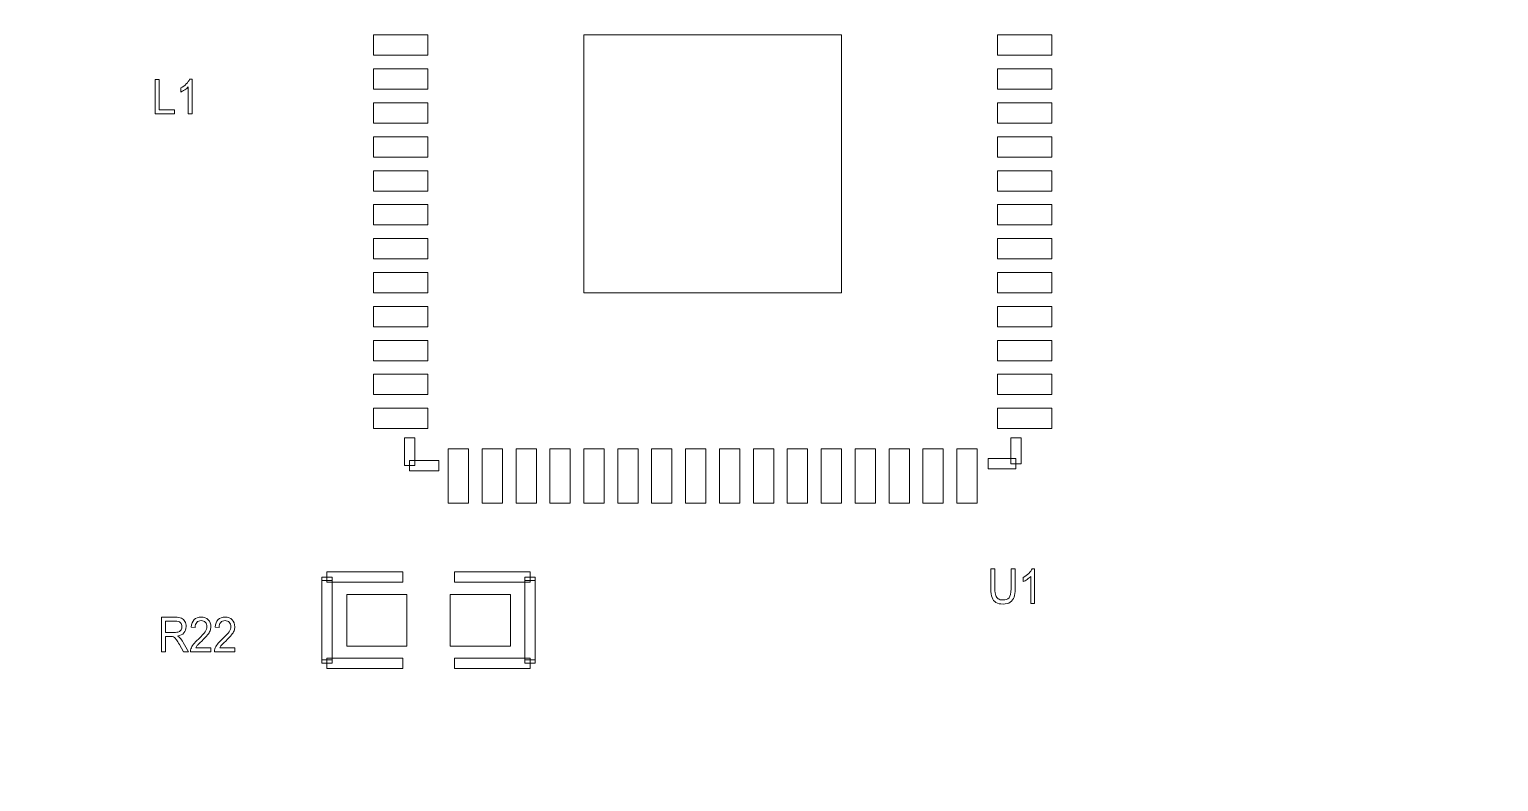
# Model space of a CAD drawing. Header units: millimetres. Extents: x -90 to 99, y -65 to 67.
# Drawn here: x -47.37 to -25.7, y -53.86 to -42.78 of the extents above; entities that cross this region are included whole.
import ezdxf

# ---------------------------------------------------------------- set-up
doc = ezdxf.new("R2010")
doc.units = ezdxf.units.MM
doc.header["$MEASUREMENT"] = 0
for name, color, linetype in [('BG_OUTLINE', 7, 'Continuous'), ('PG_SILKSCREEN_TOP', 7, 'Continuous'), ('PIN_TOP', 7, 'Continuous'), ('RD_SILKSCREEN_TOP', 7, 'Continuous')]:
    doc.layers.add(name, color=color, linetype=linetype)

msp = doc.modelspace()

# ---------------------------------------------------------------- linework, layer by layer
at = {"layer": 'BG_OUTLINE', "color": 3, "lineweight": 9}
msp.add_open_spline([(-71.7269, -61.8795), (-71.7269, -61.8795), (-71.7343, 42.2681), (-71.7343, 42.2681), (-71.7343, 42.2681), (-71.7348, 43.0066), (-71.4419, 43.715), (-70.92, 44.2375), (-70.92, 44.2375), (-70.3982, 44.76), (-69.6866, 45.0538), (-68.9482, 45.0543), (-68.9482, 45.0543), (-68.9482, 45.0543), (75.2046, 45.0543), (75.2046, 45.0543), (75.2046, 45.0543), (76.8319, 45.0552), (78.1763, 43.7805), (78.2661, 42.1556), (78.2661, 42.1556), (78.2661, 42.1556), (78.2661, 31.2814), (78.2661, 31.2814), (78.2661, 31.2814), (78.2661, 31.2814), (72.2646, 31.2814), (72.2646, 31.2814), (72.2646, 31.2814), (72.2646, 31.2814), (72.2646, 26.9814), (72.2646, 26.9814), (72.2646, 26.9814), (72.2646, 26.9814), (78.2661, 26.9814), (78.2661, 26.9814), (78.2661, 26.9814), (78.2661, 26.9814), (78.2661, 18.6553), (78.2661, 18.6553), (78.2661, 18.6553), (78.2661, 18.6553), (72.2496, 18.6553), (72.2496, 18.6553), (72.2496, 18.6553), (72.2496, 18.6553), (72.2496, 14.3553), (72.2496, 14.3553), (72.2496, 14.3553), (72.2496, 14.3553), (78.2661, 14.3553), (78.2661, 14.3553), (78.2661, 14.3553), (78.2661, 14.3553), (78.2661, 9.255), (78.2661, 9.255), (78.2661, 9.255), (78.2661, 9.255), (72.2648, 9.255), (72.2648, 9.255), (72.2648, 9.255), (72.2648, 9.255), (72.2648, 4.955), (72.2648, 4.955), (72.2648, 4.955), (72.2648, 4.955), (78.2661, 4.955), (78.2661, 4.955), (78.2661, 4.955), (78.2661, 4.955), (78.2661, -3.3762), (78.2661, -3.3762), (78.2661, -3.3762), (78.2661, -3.3762), (72.2445, -3.3762), (72.2445, -3.3762), (72.2445, -3.3762), (72.2445, -3.3762), (72.2445, -7.6762), (72.2445, -7.6762), (72.2445, -7.6762), (72.2445, -7.6762), (78.2661, -7.6762), (78.2661, -7.6762), (78.2661, -7.6762), (78.2661, -7.6762), (78.2661, -12.7615), (78.2661, -12.7615), (78.2661, -12.7615), (78.2661, -12.7615), (72.2651, -12.7615), (72.2651, -12.7615), (72.2651, -12.7615), (72.2651, -12.7615), (72.2651, -17.0615), (72.2651, -17.0615), (72.2651, -17.0615), (72.2651, -17.0615), (78.2661, -17.0615), (78.2661, -17.0615), (78.2661, -17.0615), (78.2661, -17.0615), (78.2661, -25.4097), (78.2661, -25.4097), (78.2661, -25.4097), (78.2661, -25.4097), (72.2656, -25.4097), (72.2656, -25.4097), (72.2656, -25.4097), (72.2656, -25.4097), (72.2656, -29.7097), (72.2656, -29.7097), (72.2656, -29.7097), (72.2656, -29.7097), (78.2661, -29.7097), (78.2661, -29.7097), (78.2661, -29.7097), (78.2661, -29.7097), (78.2661, -34.793), (78.2661, -34.793), (78.2661, -34.793), (78.2661, -34.793), (72.2679, -34.793), (72.2679, -34.793), (72.2679, -34.793), (72.2679, -34.793), (72.2679, -39.0929), (72.2679, -39.0929), (72.2679, -39.0929), (72.2679, -39.0929), (78.2661, -39.0929), (78.2661, -39.0929), (78.2661, -39.0929), (78.2661, -39.0929), (78.2661, -47.4269), (78.2661, -47.4269), (78.2661, -47.4269), (78.2661, -47.4269), (72.2679, -47.4269), (72.2679, -47.4269), (72.2679, -47.4269), (72.2679, -47.4269), (72.2679, -51.7269), (72.2679, -51.7269), (72.2679, -51.7269), (72.2679, -51.7269), (78.2661, -51.7269), (78.2661, -51.7269), (78.2661, -51.7269), (78.2661, -51.7269), (78.2661, -51.8138), (78.2661, -51.8138), (78.2661, -51.8138), (78.2661, -51.8138), (78.2656, -61.8468), (78.2656, -61.8468), (78.2656, -61.8468), (78.2661, -62.6669), (77.9407, -63.4536), (77.3612, -64.0339), (77.3612, -64.0339), (76.7817, -64.6142), (75.9915, -64.9405), (75.1713, -64.941), (75.1713, -64.941), (75.1713, -64.941), (-68.6609, -64.9456), (-68.6609, -64.9456), (-68.6609, -64.9456), (-69.4735, -64.9461), (-70.2531, -64.6237), (-70.8281, -64.0495), (-70.8281, -64.0495), (-71.4031, -63.4752), (-71.7264, -62.6922), (-71.7269, -61.8795)], degree=3, knots=[0, 0, 0, 0, 0.0227273, 0.0227273, 0.0227273, 0.0227273, 0.0454545, 0.0454545, 0.0454545, 0.0454545, 0.0681818, 0.0681818, 0.0681818, 0.0681818, 0.0909091, 0.0909091, 0.0909091, 0.0909091, 0.1136364, 0.1136364, 0.1136364, 0.1136364, 0.1363636, 0.1363636, 0.1363636, 0.1363636, 0.1590909, 0.1590909, 0.1590909, 0.1590909, 0.1818182, 0.1818182, 0.1818182, 0.1818182, 0.2045455, 0.2045455, 0.2045455, 0.2045455, 0.2272727, 0.2272727, 0.2272727, 0.2272727, 0.25, 0.25, 0.25, 0.25, 0.2727273, 0.2727273, 0.2727273, 0.2727273, 0.2954545, 0.2954545, 0.2954545, 0.2954545, 0.3181818, 0.3181818, 0.3181818, 0.3181818, 0.3409091, 0.3409091, 0.3409091, 0.3409091, 0.3636364, 0.3636364, 0.3636364, 0.3636364, 0.3863636, 0.3863636, 0.3863636, 0.3863636, 0.4090909, 0.4090909, 0.4090909, 0.4090909, 0.4318182, 0.4318182, 0.4318182, 0.4318182, 0.4545455, 0.4545455, 0.4545455, 0.4545455, 0.4772727, 0.4772727, 0.4772727, 0.4772727, 0.5, 0.5, 0.5, 0.5, 0.5227273, 0.5227273, 0.5227273, 0.5227273, 0.5454545, 0.5454545, 0.5454545, 0.5454545, 0.5681818, 0.5681818, 0.5681818, 0.5681818, 0.5909091, 0.5909091, 0.5909091, 0.5909091, 0.6136364, 0.6136364, 0.6136364, 0.6136364, 0.6363636, 0.6363636, 0.6363636, 0.6363636, 0.6590909, 0.6590909, 0.6590909, 0.6590909, 0.6818182, 0.6818182, 0.6818182, 0.6818182, 0.7045455, 0.7045455, 0.7045455, 0.7045455, 0.7272727, 0.7272727, 0.7272727, 0.7272727, 0.75, 0.75, 0.75, 0.75, 0.7727273, 0.7727273, 0.7727273, 0.7727273, 0.7954545, 0.7954545, 0.7954545, 0.7954545, 0.8181818, 0.8181818, 0.8181818, 0.8181818, 0.8409091, 0.8409091, 0.8409091, 0.8409091, 0.8636364, 0.8636364, 0.8636364, 0.8636364, 0.8863636, 0.8863636, 0.8863636, 0.8863636, 0.9090909, 0.9090909, 0.9090909, 0.9090909, 0.9318182, 0.9318182, 0.9318182, 0.9318182, 0.9545455, 0.9545455, 0.9545455, 0.9545455, 0.9772727, 0.9772727, 0.9772727, 0.9772727, 1, 1, 1, 1], dxfattribs=at)
at = {"layer": 'PG_SILKSCREEN_TOP', "color": 6, "lineweight": 9}
for points in [[(-41.8392, -48.7988), (-41.8392, -48.7988), (-41.6868, -48.7988), (-41.6868, -48.7988), (-41.6868, -48.7988), (-41.6868, -48.7988), (-41.6868, -49.2052), (-41.6868, -49.2052), (-41.6868, -49.2052), (-41.6868, -49.2052), (-41.8392, -49.2052), (-41.8392, -49.2052), (-41.8392, -49.2052), (-41.8392, -49.2052), (-41.8392, -48.7988), (-41.8392, -48.7988)], [(-32.8984, -48.7988), (-32.8984, -48.7988), (-32.746, -48.7988), (-32.746, -48.7988), (-32.746, -48.7988), (-32.746, -48.7988), (-32.746, -49.1798), (-32.746, -49.1798), (-32.746, -49.1798), (-32.746, -49.1798), (-32.8984, -49.1798), (-32.8984, -49.1798), (-32.8984, -49.1798), (-32.8984, -49.1798), (-32.8984, -48.7988), (-32.8984, -48.7988)], [(-41.763, -49.2814), (-41.763, -49.2814), (-41.763, -49.129), (-41.763, -49.129), (-41.763, -49.129), (-41.763, -49.129), (-41.3312, -49.129), (-41.3312, -49.129), (-41.3312, -49.129), (-41.3312, -49.129), (-41.3312, -49.2814), (-41.3312, -49.2814), (-41.3312, -49.2814), (-41.3312, -49.2814), (-41.763, -49.2814), (-41.763, -49.2814)], [(-32.8222, -49.1036), (-32.8222, -49.1036), (-32.8222, -49.256), (-32.8222, -49.256), (-32.8222, -49.256), (-32.8222, -49.256), (-33.2286, -49.256), (-33.2286, -49.256), (-33.2286, -49.256), (-33.2286, -49.256), (-33.2286, -49.1036), (-33.2286, -49.1036), (-33.2286, -49.1036), (-33.2286, -49.1036), (-32.8222, -49.1036), (-32.8222, -49.1036)], [(-43.0576, -50.8486), (-43.0576, -50.8486), (-42.9052, -50.8486), (-42.9052, -50.8486), (-42.9052, -50.8486), (-42.9052, -50.8486), (-42.9052, -50.8994), (-42.9052, -50.8994), (-42.9052, -50.8994), (-42.9052, -50.8994), (-43.0576, -50.8994), (-43.0576, -50.8994), (-43.0576, -50.8994), (-43.0576, -50.8994), (-43.0576, -50.8486), (-43.0576, -50.8486)], [(-43.0576, -50.8994), (-43.0576, -50.8994), (-42.9052, -50.8994), (-42.9052, -50.8994), (-42.9052, -50.8994), (-42.9052, -50.8994), (-42.9052, -52.0678), (-42.9052, -52.0678), (-42.9052, -52.0678), (-42.9052, -52.0678), (-43.0576, -52.0678), (-43.0576, -52.0678), (-43.0576, -52.0678), (-43.0576, -52.0678), (-43.0576, -50.8994), (-43.0576, -50.8994)], [(-41.8639, -50.7724), (-41.8639, -50.7724), (-41.8639, -50.9248), (-41.8639, -50.9248), (-41.8639, -50.9248), (-41.8639, -50.9248), (-42.9814, -50.9248), (-42.9814, -50.9248), (-42.9814, -50.9248), (-42.9814, -50.9248), (-42.9814, -50.7724), (-42.9814, -50.7724), (-42.9814, -50.7724), (-42.9814, -50.7724), (-41.8639, -50.7724), (-41.8639, -50.7724)], [(-41.1018, -50.9248), (-41.1018, -50.9248), (-41.1018, -50.7724), (-41.1018, -50.7724), (-41.1018, -50.7724), (-41.1018, -50.7724), (-39.9842, -50.7724), (-39.9842, -50.7724), (-39.9842, -50.7724), (-39.9842, -50.7724), (-39.9842, -50.9248), (-39.9842, -50.9248), (-39.9842, -50.9248), (-39.9842, -50.9248), (-41.1018, -50.9248), (-41.1018, -50.9248)], [(-40.0604, -50.8486), (-40.0604, -50.8486), (-39.908, -50.8486), (-39.908, -50.8486), (-39.908, -50.8486), (-39.908, -50.8486), (-39.908, -50.8994), (-39.908, -50.8994), (-39.908, -50.8994), (-39.908, -50.8994), (-40.0604, -50.8994), (-40.0604, -50.8994), (-40.0604, -50.8994), (-40.0604, -50.8994), (-40.0604, -50.8486), (-40.0604, -50.8486)], [(-40.0604, -50.8994), (-40.0604, -50.8994), (-39.908, -50.8994), (-39.908, -50.8994), (-39.908, -50.8994), (-39.908, -50.8994), (-39.908, -52.0678), (-39.908, -52.0678), (-39.908, -52.0678), (-39.908, -52.0678), (-40.0604, -52.0678), (-40.0604, -52.0678), (-40.0604, -52.0678), (-40.0604, -52.0678), (-40.0604, -50.8994), (-40.0604, -50.8994)], [(-43.0576, -52.0678), (-43.0576, -52.0678), (-42.9052, -52.0678), (-42.9052, -52.0678), (-42.9052, -52.0678), (-42.9052, -52.0678), (-42.9052, -52.1186), (-42.9052, -52.1186), (-42.9052, -52.1186), (-42.9052, -52.1186), (-43.0576, -52.1186), (-43.0576, -52.1186), (-43.0576, -52.1186), (-43.0576, -52.1186), (-43.0576, -52.0678), (-43.0576, -52.0678)], [(-42.9814, -52.1948), (-42.9814, -52.1948), (-42.9814, -52.0424), (-42.9814, -52.0424), (-42.9814, -52.0424), (-42.9814, -52.0424), (-41.8639, -52.0424), (-41.8639, -52.0424), (-41.8639, -52.0424), (-41.8639, -52.0424), (-41.8639, -52.1948), (-41.8639, -52.1948), (-41.8639, -52.1948), (-41.8639, -52.1948), (-42.9814, -52.1948), (-42.9814, -52.1948)], [(-39.9842, -52.0424), (-39.9842, -52.0424), (-39.9842, -52.1948), (-39.9842, -52.1948), (-39.9842, -52.1948), (-39.9842, -52.1948), (-41.1018, -52.1948), (-41.1018, -52.1948), (-41.1018, -52.1948), (-41.1018, -52.1948), (-41.1018, -52.0424), (-41.1018, -52.0424), (-41.1018, -52.0424), (-41.1018, -52.0424), (-39.9842, -52.0424), (-39.9842, -52.0424)], [(-40.0604, -52.0678), (-40.0604, -52.0678), (-39.908, -52.0678), (-39.908, -52.0678), (-39.908, -52.0678), (-39.908, -52.0678), (-39.908, -52.1186), (-39.908, -52.1186), (-39.908, -52.1186), (-39.908, -52.1186), (-40.0604, -52.1186), (-40.0604, -52.1186), (-40.0604, -52.1186), (-40.0604, -52.1186), (-40.0604, -52.0678), (-40.0604, -52.0678)]]:
    msp.add_open_spline(points, degree=3, knots=[0, 0, 0, 0, 0.25, 0.25, 0.25, 0.25, 0.5, 0.5, 0.5, 0.5, 0.75, 0.75, 0.75, 0.75, 1, 1, 1, 1], dxfattribs=at)
at = {"layer": 'PIN_TOP', "lineweight": 9}
for points in [[(-42.2925, -42.8601), (-42.2925, -42.8601), (-41.4924, -42.8601), (-41.4924, -42.8601), (-41.4924, -42.8601), (-41.4924, -42.8601), (-41.4924, -43.1601), (-41.4924, -43.1601), (-41.4924, -43.1601), (-41.4924, -43.1601), (-42.2925, -43.1601), (-42.2925, -43.1601), (-42.2925, -43.1601), (-42.2925, -43.1601), (-42.2925, -42.8601), (-42.2925, -42.8601)], [(-39.1926, -42.8601), (-39.1926, -42.8601), (-35.3925, -42.8601), (-35.3925, -42.8601), (-35.3925, -42.8601), (-35.3925, -42.8601), (-35.3925, -46.6602), (-35.3925, -46.6602), (-35.3925, -46.6602), (-35.3925, -46.6602), (-39.1926, -46.6602), (-39.1926, -46.6602), (-39.1926, -46.6602), (-39.1926, -46.6602), (-39.1926, -42.8601), (-39.1926, -42.8601)], [(-33.0927, -42.8601), (-33.0927, -42.8601), (-32.2926, -42.8601), (-32.2926, -42.8601), (-32.2926, -42.8601), (-32.2926, -42.8601), (-32.2926, -43.1601), (-32.2926, -43.1601), (-32.2926, -43.1601), (-32.2926, -43.1601), (-33.0927, -43.1601), (-33.0927, -43.1601), (-33.0927, -43.1601), (-33.0927, -43.1601), (-33.0927, -42.8601), (-33.0927, -42.8601)], [(-42.2925, -43.3603), (-42.2925, -43.3603), (-41.4924, -43.3603), (-41.4924, -43.3603), (-41.4924, -43.3603), (-41.4924, -43.3603), (-41.4924, -43.6602), (-41.4924, -43.6602), (-41.4924, -43.6602), (-41.4924, -43.6602), (-42.2925, -43.6602), (-42.2925, -43.6602), (-42.2925, -43.6602), (-42.2925, -43.6602), (-42.2925, -43.3603), (-42.2925, -43.3603)], [(-33.0927, -43.3603), (-33.0927, -43.3603), (-32.2926, -43.3603), (-32.2926, -43.3603), (-32.2926, -43.3603), (-32.2926, -43.3603), (-32.2926, -43.6602), (-32.2926, -43.6602), (-32.2926, -43.6602), (-32.2926, -43.6602), (-33.0927, -43.6602), (-33.0927, -43.6602), (-33.0927, -43.6602), (-33.0927, -43.6602), (-33.0927, -43.3603), (-33.0927, -43.3603)], [(-42.2925, -43.8601), (-42.2925, -43.8601), (-41.4924, -43.8601), (-41.4924, -43.8601), (-41.4924, -43.8601), (-41.4924, -43.8601), (-41.4924, -44.1601), (-41.4924, -44.1601), (-41.4924, -44.1601), (-41.4924, -44.1601), (-42.2925, -44.1601), (-42.2925, -44.1601), (-42.2925, -44.1601), (-42.2925, -44.1601), (-42.2925, -43.8601), (-42.2925, -43.8601)], [(-33.0927, -43.8601), (-33.0927, -43.8601), (-32.2926, -43.8601), (-32.2926, -43.8601), (-32.2926, -43.8601), (-32.2926, -43.8601), (-32.2926, -44.1601), (-32.2926, -44.1601), (-32.2926, -44.1601), (-32.2926, -44.1601), (-33.0927, -44.1601), (-33.0927, -44.1601), (-33.0927, -44.1601), (-33.0927, -44.1601), (-33.0927, -43.8601), (-33.0927, -43.8601)], [(-42.2925, -44.3603), (-42.2925, -44.3603), (-41.4924, -44.3603), (-41.4924, -44.3603), (-41.4924, -44.3603), (-41.4924, -44.3603), (-41.4924, -44.6602), (-41.4924, -44.6602), (-41.4924, -44.6602), (-41.4924, -44.6602), (-42.2925, -44.6602), (-42.2925, -44.6602), (-42.2925, -44.6602), (-42.2925, -44.6602), (-42.2925, -44.3603), (-42.2925, -44.3603)], [(-33.0927, -44.3603), (-33.0927, -44.3603), (-32.2926, -44.3603), (-32.2926, -44.3603), (-32.2926, -44.3603), (-32.2926, -44.3603), (-32.2926, -44.6602), (-32.2926, -44.6602), (-32.2926, -44.6602), (-32.2926, -44.6602), (-33.0927, -44.6602), (-33.0927, -44.6602), (-33.0927, -44.6602), (-33.0927, -44.6602), (-33.0927, -44.3603), (-33.0927, -44.3603)], [(-42.2925, -44.8601), (-42.2925, -44.8601), (-41.4924, -44.8601), (-41.4924, -44.8601), (-41.4924, -44.8601), (-41.4924, -44.8601), (-41.4924, -45.1601), (-41.4924, -45.1601), (-41.4924, -45.1601), (-41.4924, -45.1601), (-42.2925, -45.1601), (-42.2925, -45.1601), (-42.2925, -45.1601), (-42.2925, -45.1601), (-42.2925, -44.8601), (-42.2925, -44.8601)], [(-33.0927, -44.8601), (-33.0927, -44.8601), (-32.2926, -44.8601), (-32.2926, -44.8601), (-32.2926, -44.8601), (-32.2926, -44.8601), (-32.2926, -45.1601), (-32.2926, -45.1601), (-32.2926, -45.1601), (-32.2926, -45.1601), (-33.0927, -45.1601), (-33.0927, -45.1601), (-33.0927, -45.1601), (-33.0927, -45.1601), (-33.0927, -44.8601), (-33.0927, -44.8601)], [(-42.2925, -45.3603), (-42.2925, -45.3603), (-41.4924, -45.3603), (-41.4924, -45.3603), (-41.4924, -45.3603), (-41.4924, -45.3603), (-41.4924, -45.6602), (-41.4924, -45.6602), (-41.4924, -45.6602), (-41.4924, -45.6602), (-42.2925, -45.6602), (-42.2925, -45.6602), (-42.2925, -45.6602), (-42.2925, -45.6602), (-42.2925, -45.3603), (-42.2925, -45.3603)], [(-33.0927, -45.3603), (-33.0927, -45.3603), (-32.2926, -45.3603), (-32.2926, -45.3603), (-32.2926, -45.3603), (-32.2926, -45.3603), (-32.2926, -45.6602), (-32.2926, -45.6602), (-32.2926, -45.6602), (-32.2926, -45.6602), (-33.0927, -45.6602), (-33.0927, -45.6602), (-33.0927, -45.6602), (-33.0927, -45.6602), (-33.0927, -45.3603), (-33.0927, -45.3603)], [(-42.2925, -45.8601), (-42.2925, -45.8601), (-41.4924, -45.8601), (-41.4924, -45.8601), (-41.4924, -45.8601), (-41.4924, -45.8601), (-41.4924, -46.1601), (-41.4924, -46.1601), (-41.4924, -46.1601), (-41.4924, -46.1601), (-42.2925, -46.1601), (-42.2925, -46.1601), (-42.2925, -46.1601), (-42.2925, -46.1601), (-42.2925, -45.8601), (-42.2925, -45.8601)], [(-33.0927, -45.8601), (-33.0927, -45.8601), (-32.2926, -45.8601), (-32.2926, -45.8601), (-32.2926, -45.8601), (-32.2926, -45.8601), (-32.2926, -46.1601), (-32.2926, -46.1601), (-32.2926, -46.1601), (-32.2926, -46.1601), (-33.0927, -46.1601), (-33.0927, -46.1601), (-33.0927, -46.1601), (-33.0927, -46.1601), (-33.0927, -45.8601), (-33.0927, -45.8601)], [(-42.2925, -46.3603), (-42.2925, -46.3603), (-41.4924, -46.3603), (-41.4924, -46.3603), (-41.4924, -46.3603), (-41.4924, -46.3603), (-41.4924, -46.6602), (-41.4924, -46.6602), (-41.4924, -46.6602), (-41.4924, -46.6602), (-42.2925, -46.6602), (-42.2925, -46.6602), (-42.2925, -46.6602), (-42.2925, -46.6602), (-42.2925, -46.3603), (-42.2925, -46.3603)], [(-33.0927, -46.3603), (-33.0927, -46.3603), (-32.2926, -46.3603), (-32.2926, -46.3603), (-32.2926, -46.3603), (-32.2926, -46.3603), (-32.2926, -46.6602), (-32.2926, -46.6602), (-32.2926, -46.6602), (-32.2926, -46.6602), (-33.0927, -46.6602), (-33.0927, -46.6602), (-33.0927, -46.6602), (-33.0927, -46.6602), (-33.0927, -46.3603), (-33.0927, -46.3603)], [(-42.2925, -46.8601), (-42.2925, -46.8601), (-41.4924, -46.8601), (-41.4924, -46.8601), (-41.4924, -46.8601), (-41.4924, -46.8601), (-41.4924, -47.1601), (-41.4924, -47.1601), (-41.4924, -47.1601), (-41.4924, -47.1601), (-42.2925, -47.1601), (-42.2925, -47.1601), (-42.2925, -47.1601), (-42.2925, -47.1601), (-42.2925, -46.8601), (-42.2925, -46.8601)], [(-33.0927, -46.8601), (-33.0927, -46.8601), (-32.2926, -46.8601), (-32.2926, -46.8601), (-32.2926, -46.8601), (-32.2926, -46.8601), (-32.2926, -47.1601), (-32.2926, -47.1601), (-32.2926, -47.1601), (-32.2926, -47.1601), (-33.0927, -47.1601), (-33.0927, -47.1601), (-33.0927, -47.1601), (-33.0927, -47.1601), (-33.0927, -46.8601), (-33.0927, -46.8601)], [(-42.2925, -47.3603), (-42.2925, -47.3603), (-41.4924, -47.3603), (-41.4924, -47.3603), (-41.4924, -47.3603), (-41.4924, -47.3603), (-41.4924, -47.6602), (-41.4924, -47.6602), (-41.4924, -47.6602), (-41.4924, -47.6602), (-42.2925, -47.6602), (-42.2925, -47.6602), (-42.2925, -47.6602), (-42.2925, -47.6602), (-42.2925, -47.3603), (-42.2925, -47.3603)], [(-33.0927, -47.3603), (-33.0927, -47.3603), (-32.2926, -47.3603), (-32.2926, -47.3603), (-32.2926, -47.3603), (-32.2926, -47.3603), (-32.2926, -47.6602), (-32.2926, -47.6602), (-32.2926, -47.6602), (-32.2926, -47.6602), (-33.0927, -47.6602), (-33.0927, -47.6602), (-33.0927, -47.6602), (-33.0927, -47.6602), (-33.0927, -47.3603), (-33.0927, -47.3603)], [(-42.2925, -47.8601), (-42.2925, -47.8601), (-41.4924, -47.8601), (-41.4924, -47.8601), (-41.4924, -47.8601), (-41.4924, -47.8601), (-41.4924, -48.1601), (-41.4924, -48.1601), (-41.4924, -48.1601), (-41.4924, -48.1601), (-42.2925, -48.1601), (-42.2925, -48.1601), (-42.2925, -48.1601), (-42.2925, -48.1601), (-42.2925, -47.8601), (-42.2925, -47.8601)], [(-33.0927, -47.8601), (-33.0927, -47.8601), (-32.2926, -47.8601), (-32.2926, -47.8601), (-32.2926, -47.8601), (-32.2926, -47.8601), (-32.2926, -48.1601), (-32.2926, -48.1601), (-32.2926, -48.1601), (-32.2926, -48.1601), (-33.0927, -48.1601), (-33.0927, -48.1601), (-33.0927, -48.1601), (-33.0927, -48.1601), (-33.0927, -47.8601), (-33.0927, -47.8601)], [(-42.2925, -48.3603), (-42.2925, -48.3603), (-41.4924, -48.3603), (-41.4924, -48.3603), (-41.4924, -48.3603), (-41.4924, -48.3603), (-41.4924, -48.6602), (-41.4924, -48.6602), (-41.4924, -48.6602), (-41.4924, -48.6602), (-42.2925, -48.6602), (-42.2925, -48.6602), (-42.2925, -48.6602), (-42.2925, -48.6602), (-42.2925, -48.3603), (-42.2925, -48.3603)], [(-33.0927, -48.3603), (-33.0927, -48.3603), (-32.2926, -48.3603), (-32.2926, -48.3603), (-32.2926, -48.3603), (-32.2926, -48.3603), (-32.2926, -48.6602), (-32.2926, -48.6602), (-32.2926, -48.6602), (-32.2926, -48.6602), (-33.0927, -48.6602), (-33.0927, -48.6602), (-33.0927, -48.6602), (-33.0927, -48.6602), (-33.0927, -48.3603), (-33.0927, -48.3603)], [(-41.1926, -48.9601), (-41.1926, -48.9601), (-40.8926, -48.9601), (-40.8926, -48.9601), (-40.8926, -48.9601), (-40.8926, -48.9601), (-40.8926, -49.7602), (-40.8926, -49.7602), (-40.8926, -49.7602), (-40.8926, -49.7602), (-41.1926, -49.7602), (-41.1926, -49.7602), (-41.1926, -49.7602), (-41.1926, -49.7602), (-41.1926, -48.9601), (-41.1926, -48.9601)], [(-40.6925, -48.9601), (-40.6925, -48.9601), (-40.3925, -48.9601), (-40.3925, -48.9601), (-40.3925, -48.9601), (-40.3925, -48.9601), (-40.3925, -49.7602), (-40.3925, -49.7602), (-40.3925, -49.7602), (-40.3925, -49.7602), (-40.6925, -49.7602), (-40.6925, -49.7602), (-40.6925, -49.7602), (-40.6925, -49.7602), (-40.6925, -48.9601), (-40.6925, -48.9601)], [(-40.1926, -48.9601), (-40.1926, -48.9601), (-39.8926, -48.9601), (-39.8926, -48.9601), (-39.8926, -48.9601), (-39.8926, -48.9601), (-39.8926, -49.7602), (-39.8926, -49.7602), (-39.8926, -49.7602), (-39.8926, -49.7602), (-40.1926, -49.7602), (-40.1926, -49.7602), (-40.1926, -49.7602), (-40.1926, -49.7602), (-40.1926, -48.9601), (-40.1926, -48.9601)], [(-39.6925, -48.9601), (-39.6925, -48.9601), (-39.3925, -48.9601), (-39.3925, -48.9601), (-39.3925, -48.9601), (-39.3925, -48.9601), (-39.3925, -49.7602), (-39.3925, -49.7602), (-39.3925, -49.7602), (-39.3925, -49.7602), (-39.6925, -49.7602), (-39.6925, -49.7602), (-39.6925, -49.7602), (-39.6925, -49.7602), (-39.6925, -48.9601), (-39.6925, -48.9601)], [(-39.1926, -48.9601), (-39.1926, -48.9601), (-38.8926, -48.9601), (-38.8926, -48.9601), (-38.8926, -48.9601), (-38.8926, -48.9601), (-38.8926, -49.7602), (-38.8926, -49.7602), (-38.8926, -49.7602), (-38.8926, -49.7602), (-39.1926, -49.7602), (-39.1926, -49.7602), (-39.1926, -49.7602), (-39.1926, -49.7602), (-39.1926, -48.9601), (-39.1926, -48.9601)], [(-38.6925, -48.9601), (-38.6925, -48.9601), (-38.3925, -48.9601), (-38.3925, -48.9601), (-38.3925, -48.9601), (-38.3925, -48.9601), (-38.3925, -49.7602), (-38.3925, -49.7602), (-38.3925, -49.7602), (-38.3925, -49.7602), (-38.6925, -49.7602), (-38.6925, -49.7602), (-38.6925, -49.7602), (-38.6925, -49.7602), (-38.6925, -48.9601), (-38.6925, -48.9601)], [(-38.1926, -48.9601), (-38.1926, -48.9601), (-37.8926, -48.9601), (-37.8926, -48.9601), (-37.8926, -48.9601), (-37.8926, -48.9601), (-37.8926, -49.7602), (-37.8926, -49.7602), (-37.8926, -49.7602), (-37.8926, -49.7602), (-38.1926, -49.7602), (-38.1926, -49.7602), (-38.1926, -49.7602), (-38.1926, -49.7602), (-38.1926, -48.9601), (-38.1926, -48.9601)], [(-37.6925, -48.9601), (-37.6925, -48.9601), (-37.3925, -48.9601), (-37.3925, -48.9601), (-37.3925, -48.9601), (-37.3925, -48.9601), (-37.3925, -49.7602), (-37.3925, -49.7602), (-37.3925, -49.7602), (-37.3925, -49.7602), (-37.6925, -49.7602), (-37.6925, -49.7602), (-37.6925, -49.7602), (-37.6925, -49.7602), (-37.6925, -48.9601), (-37.6925, -48.9601)], [(-37.1926, -48.9601), (-37.1926, -48.9601), (-36.8926, -48.9601), (-36.8926, -48.9601), (-36.8926, -48.9601), (-36.8926, -48.9601), (-36.8926, -49.7602), (-36.8926, -49.7602), (-36.8926, -49.7602), (-36.8926, -49.7602), (-37.1926, -49.7602), (-37.1926, -49.7602), (-37.1926, -49.7602), (-37.1926, -49.7602), (-37.1926, -48.9601), (-37.1926, -48.9601)], [(-36.6925, -48.9601), (-36.6925, -48.9601), (-36.3925, -48.9601), (-36.3925, -48.9601), (-36.3925, -48.9601), (-36.3925, -48.9601), (-36.3925, -49.7602), (-36.3925, -49.7602), (-36.3925, -49.7602), (-36.3925, -49.7602), (-36.6925, -49.7602), (-36.6925, -49.7602), (-36.6925, -49.7602), (-36.6925, -49.7602), (-36.6925, -48.9601), (-36.6925, -48.9601)], [(-36.1926, -48.9601), (-36.1926, -48.9601), (-35.8926, -48.9601), (-35.8926, -48.9601), (-35.8926, -48.9601), (-35.8926, -48.9601), (-35.8926, -49.7602), (-35.8926, -49.7602), (-35.8926, -49.7602), (-35.8926, -49.7602), (-36.1926, -49.7602), (-36.1926, -49.7602), (-36.1926, -49.7602), (-36.1926, -49.7602), (-36.1926, -48.9601), (-36.1926, -48.9601)], [(-35.6925, -48.9601), (-35.6925, -48.9601), (-35.3925, -48.9601), (-35.3925, -48.9601), (-35.3925, -48.9601), (-35.3925, -48.9601), (-35.3925, -49.7602), (-35.3925, -49.7602), (-35.3925, -49.7602), (-35.3925, -49.7602), (-35.6925, -49.7602), (-35.6925, -49.7602), (-35.6925, -49.7602), (-35.6925, -49.7602), (-35.6925, -48.9601), (-35.6925, -48.9601)], [(-35.1926, -48.9601), (-35.1926, -48.9601), (-34.8926, -48.9601), (-34.8926, -48.9601), (-34.8926, -48.9601), (-34.8926, -48.9601), (-34.8926, -49.7602), (-34.8926, -49.7602), (-34.8926, -49.7602), (-34.8926, -49.7602), (-35.1926, -49.7602), (-35.1926, -49.7602), (-35.1926, -49.7602), (-35.1926, -49.7602), (-35.1926, -48.9601), (-35.1926, -48.9601)], [(-34.6925, -48.9601), (-34.6925, -48.9601), (-34.3925, -48.9601), (-34.3925, -48.9601), (-34.3925, -48.9601), (-34.3925, -48.9601), (-34.3925, -49.7602), (-34.3925, -49.7602), (-34.3925, -49.7602), (-34.3925, -49.7602), (-34.6925, -49.7602), (-34.6925, -49.7602), (-34.6925, -49.7602), (-34.6925, -49.7602), (-34.6925, -48.9601), (-34.6925, -48.9601)], [(-34.1926, -48.9601), (-34.1926, -48.9601), (-33.8926, -48.9601), (-33.8926, -48.9601), (-33.8926, -48.9601), (-33.8926, -48.9601), (-33.8926, -49.7602), (-33.8926, -49.7602), (-33.8926, -49.7602), (-33.8926, -49.7602), (-34.1926, -49.7602), (-34.1926, -49.7602), (-34.1926, -49.7602), (-34.1926, -49.7602), (-34.1926, -48.9601), (-34.1926, -48.9601)], [(-33.6925, -48.9601), (-33.6925, -48.9601), (-33.3925, -48.9601), (-33.3925, -48.9601), (-33.3925, -48.9601), (-33.3925, -48.9601), (-33.3925, -49.7602), (-33.3925, -49.7602), (-33.3925, -49.7602), (-33.3925, -49.7602), (-33.6925, -49.7602), (-33.6925, -49.7602), (-33.6925, -49.7602), (-33.6925, -49.7602), (-33.6925, -48.9601), (-33.6925, -48.9601)], [(-41.8003, -51.1061), (-41.8003, -51.1061), (-41.8003, -51.8681), (-41.8003, -51.8681), (-41.8003, -51.8681), (-41.8003, -51.8681), (-42.6893, -51.8681), (-42.6893, -51.8681), (-42.6893, -51.8681), (-42.6893, -51.8681), (-42.6893, -51.1061), (-42.6893, -51.1061), (-42.6893, -51.1061), (-42.6893, -51.1061), (-41.8003, -51.1061), (-41.8003, -51.1061)], [(-40.2763, -51.1061), (-40.2763, -51.1061), (-40.2763, -51.8681), (-40.2763, -51.8681), (-40.2763, -51.8681), (-40.2763, -51.8681), (-41.1653, -51.8681), (-41.1653, -51.8681), (-41.1653, -51.8681), (-41.1653, -51.8681), (-41.1653, -51.1061), (-41.1653, -51.1061), (-41.1653, -51.1061), (-41.1653, -51.1061), (-40.2763, -51.1061), (-40.2763, -51.1061)]]:
    msp.add_open_spline(points, degree=3, knots=[0, 0, 0, 0, 0.25, 0.25, 0.25, 0.25, 0.5, 0.5, 0.5, 0.5, 0.75, 0.75, 0.75, 0.75, 1, 1, 1, 1], dxfattribs=at)
at = {"layer": 'RD_SILKSCREEN_TOP', "color": 8, "lineweight": 9}
for points, knots in [([(-45.5131, -44.0243), (-45.5131, -44.0243), (-45.5131, -43.5152), (-45.5131, -43.5152), (-45.5131, -43.5152), (-45.5131, -43.5152), (-45.4528, -43.5152), (-45.4528, -43.5152), (-45.4528, -43.5152), (-45.4528, -43.5152), (-45.4528, -43.9642), (-45.4528, -43.9642), (-45.4528, -43.9642), (-45.4528, -43.9642), (-45.229, -43.9642), (-45.229, -43.9642), (-45.229, -43.9642), (-45.229, -43.9642), (-45.229, -44.0243), (-45.229, -44.0243), (-45.229, -44.0243), (-45.229, -44.0243), (-45.5131, -44.0243), (-45.5131, -44.0243)], [0, 0, 0, 0, 0.1666667, 0.1666667, 0.1666667, 0.1666667, 0.3333333, 0.3333333, 0.3333333, 0.3333333, 0.5, 0.5, 0.5, 0.5, 0.6666667, 0.6666667, 0.6666667, 0.6666667, 0.8333333, 0.8333333, 0.8333333, 0.8333333, 1, 1, 1, 1]), ([(-44.9699, -44.0243), (-44.9699, -44.0243), (-45.0256, -44.0243), (-45.0256, -44.0243), (-45.0256, -44.0243), (-45.0256, -44.0243), (-45.0256, -43.626), (-45.0256, -43.626), (-45.0256, -43.626), (-45.0392, -43.6404), (-45.0567, -43.6547), (-45.0785, -43.6691), (-45.0785, -43.6691), (-45.1003, -43.6834), (-45.1201, -43.6942), (-45.1373, -43.7013), (-45.1373, -43.7013), (-45.1373, -43.7013), (-45.1373, -43.641), (-45.1373, -43.641), (-45.1373, -43.641), (-45.106, -43.6245), (-45.0788, -43.6046), (-45.0554, -43.5812), (-45.0554, -43.5812), (-45.0321, -43.5578), (-45.0155, -43.5351), (-45.0058, -43.5131), (-45.0058, -43.5131), (-45.0058, -43.5131), (-44.9699, -43.5131), (-44.9699, -43.5131), (-44.9699, -43.5131), (-44.9699, -43.5131), (-44.9699, -44.0243), (-44.9699, -44.0243)], [0, 0, 0, 0, 0.1111111, 0.1111111, 0.1111111, 0.1111111, 0.2222222, 0.2222222, 0.2222222, 0.2222222, 0.3333333, 0.3333333, 0.3333333, 0.3333333, 0.4444444, 0.4444444, 0.4444444, 0.4444444, 0.5555556, 0.5555556, 0.5555556, 0.5555556, 0.6666667, 0.6666667, 0.6666667, 0.6666667, 0.7777778, 0.7777778, 0.7777778, 0.7777778, 0.8888889, 0.8888889, 0.8888889, 0.8888889, 1, 1, 1, 1]), ([(-32.8933, -50.7288), (-32.8933, -50.7288), (-32.833, -50.7288), (-32.833, -50.7288), (-32.833, -50.7288), (-32.833, -50.7288), (-32.833, -51.023), (-32.833, -51.023), (-32.833, -51.023), (-32.833, -51.0741), (-32.8383, -51.1147), (-32.8486, -51.1449), (-32.8486, -51.1449), (-32.859, -51.175), (-32.8776, -51.1994), (-32.9046, -51.2182), (-32.9046, -51.2182), (-32.9316, -51.2372), (-32.9669, -51.2466), (-33.0108, -51.2466), (-33.0108, -51.2466), (-33.0533, -51.2466), (-33.0882, -51.2384), (-33.1152, -51.2219), (-33.1152, -51.2219), (-33.1423, -51.2055), (-33.1617, -51.1817), (-33.1732, -51.1505), (-33.1732, -51.1505), (-33.1849, -51.1194), (-33.1906, -51.0769), (-33.1906, -51.023), (-33.1906, -51.023), (-33.1906, -51.023), (-33.1906, -50.7288), (-33.1906, -50.7288), (-33.1906, -50.7288), (-33.1906, -50.7288), (-33.1304, -50.7288), (-33.1304, -50.7288), (-33.1304, -50.7288), (-33.1304, -50.7288), (-33.1304, -51.0226), (-33.1304, -51.0226), (-33.1304, -51.0226), (-33.1304, -51.0669), (-33.1268, -51.0995), (-33.1194, -51.1203), (-33.1194, -51.1203), (-33.1121, -51.1413), (-33.0994, -51.1574), (-33.0817, -51.1688), (-33.0817, -51.1688), (-33.0637, -51.1802), (-33.0418, -51.1859), (-33.016, -51.1859), (-33.016, -51.1859), (-32.9718, -51.1859), (-32.9402, -51.1746), (-32.9214, -51.1521), (-32.9214, -51.1521), (-32.9026, -51.1297), (-32.8933, -51.0865), (-32.8933, -51.0226), (-32.8933, -51.0226), (-32.8933, -51.0226), (-32.8933, -50.7288), (-32.8933, -50.7288)], [0, 0, 0, 0, 0.0588235, 0.0588235, 0.0588235, 0.0588235, 0.1176471, 0.1176471, 0.1176471, 0.1176471, 0.1764706, 0.1764706, 0.1764706, 0.1764706, 0.2352941, 0.2352941, 0.2352941, 0.2352941, 0.2941176, 0.2941176, 0.2941176, 0.2941176, 0.3529412, 0.3529412, 0.3529412, 0.3529412, 0.4117647, 0.4117647, 0.4117647, 0.4117647, 0.4705882, 0.4705882, 0.4705882, 0.4705882, 0.5294118, 0.5294118, 0.5294118, 0.5294118, 0.5882353, 0.5882353, 0.5882353, 0.5882353, 0.6470588, 0.6470588, 0.6470588, 0.6470588, 0.7058824, 0.7058824, 0.7058824, 0.7058824, 0.7647059, 0.7647059, 0.7647059, 0.7647059, 0.8235294, 0.8235294, 0.8235294, 0.8235294, 0.8823529, 0.8823529, 0.8823529, 0.8823529, 0.9411765, 0.9411765, 0.9411765, 0.9411765, 1, 1, 1, 1]), ([(-32.5454, -51.2379), (-32.5454, -51.2379), (-32.6011, -51.2379), (-32.6011, -51.2379), (-32.6011, -51.2379), (-32.6011, -51.2379), (-32.6011, -50.8396), (-32.6011, -50.8396), (-32.6011, -50.8396), (-32.6146, -50.854), (-32.6322, -50.8683), (-32.654, -50.8827), (-32.654, -50.8827), (-32.6758, -50.897), (-32.6955, -50.9078), (-32.7128, -50.9149), (-32.7128, -50.9149), (-32.7128, -50.9149), (-32.7128, -50.8546), (-32.7128, -50.8546), (-32.7128, -50.8546), (-32.6815, -50.8381), (-32.6542, -50.8182), (-32.6309, -50.7948), (-32.6309, -50.7948), (-32.6076, -50.7714), (-32.591, -50.7487), (-32.5813, -50.7267), (-32.5813, -50.7267), (-32.5813, -50.7267), (-32.5454, -50.7267), (-32.5454, -50.7267), (-32.5454, -50.7267), (-32.5454, -50.7267), (-32.5454, -51.2379), (-32.5454, -51.2379)], [0, 0, 0, 0, 0.1111111, 0.1111111, 0.1111111, 0.1111111, 0.2222222, 0.2222222, 0.2222222, 0.2222222, 0.3333333, 0.3333333, 0.3333333, 0.3333333, 0.4444444, 0.4444444, 0.4444444, 0.4444444, 0.5555556, 0.5555556, 0.5555556, 0.5555556, 0.6666667, 0.6666667, 0.6666667, 0.6666667, 0.7777778, 0.7777778, 0.7777778, 0.7777778, 0.8888889, 0.8888889, 0.8888889, 0.8888889, 1, 1, 1, 1]), ([(-45.4207, -51.9494), (-45.4207, -51.9494), (-45.4207, -51.4403), (-45.4207, -51.4403), (-45.4207, -51.4403), (-45.4207, -51.4403), (-45.2192, -51.4403), (-45.2192, -51.4403), (-45.2192, -51.4403), (-45.1786, -51.4403), (-45.1478, -51.4449), (-45.1268, -51.454), (-45.1268, -51.454), (-45.1057, -51.4632), (-45.0889, -51.4793), (-45.0761, -51.5024), (-45.0761, -51.5024), (-45.0636, -51.5256), (-45.0574, -51.5512), (-45.0574, -51.5792), (-45.0574, -51.5792), (-45.0574, -51.6154), (-45.0677, -51.6457), (-45.0886, -51.6705), (-45.0886, -51.6705), (-45.1095, -51.6953), (-45.1418, -51.711), (-45.1854, -51.7178), (-45.1854, -51.7178), (-45.1694, -51.7263), (-45.1573, -51.7347), (-45.1491, -51.7432), (-45.1491, -51.7432), (-45.1315, -51.7612), (-45.1149, -51.7838), (-45.0991, -51.8108), (-45.0991, -51.8108), (-45.0991, -51.8108), (-45.0201, -51.9494), (-45.0201, -51.9494), (-45.0201, -51.9494), (-45.0201, -51.9494), (-45.0958, -51.9494), (-45.0958, -51.9494), (-45.0958, -51.9494), (-45.0958, -51.9494), (-45.1559, -51.8434), (-45.1559, -51.8434), (-45.1559, -51.8434), (-45.1735, -51.813), (-45.1879, -51.7895), (-45.1994, -51.7734), (-45.1994, -51.7734), (-45.2107, -51.7571), (-45.2209, -51.7458), (-45.2298, -51.7394), (-45.2298, -51.7394), (-45.2389, -51.7328), (-45.2479, -51.7283), (-45.2573, -51.7257), (-45.2573, -51.7257), (-45.2641, -51.7242), (-45.2752, -51.7234), (-45.2908, -51.7234), (-45.2908, -51.7234), (-45.2908, -51.7234), (-45.3605, -51.7234), (-45.3605, -51.7234), (-45.3605, -51.7234), (-45.3605, -51.7234), (-45.3605, -51.9494), (-45.3605, -51.9494), (-45.3605, -51.9494), (-45.3605, -51.9494), (-45.4207, -51.9494), (-45.4207, -51.9494)], [0, 0, 0, 0, 0.0526316, 0.0526316, 0.0526316, 0.0526316, 0.1052632, 0.1052632, 0.1052632, 0.1052632, 0.1578947, 0.1578947, 0.1578947, 0.1578947, 0.2105263, 0.2105263, 0.2105263, 0.2105263, 0.2631579, 0.2631579, 0.2631579, 0.2631579, 0.3157895, 0.3157895, 0.3157895, 0.3157895, 0.3684211, 0.3684211, 0.3684211, 0.3684211, 0.4210526, 0.4210526, 0.4210526, 0.4210526, 0.4736842, 0.4736842, 0.4736842, 0.4736842, 0.5263158, 0.5263158, 0.5263158, 0.5263158, 0.5789474, 0.5789474, 0.5789474, 0.5789474, 0.6315789, 0.6315789, 0.6315789, 0.6315789, 0.6842105, 0.6842105, 0.6842105, 0.6842105, 0.7368421, 0.7368421, 0.7368421, 0.7368421, 0.7894737, 0.7894737, 0.7894737, 0.7894737, 0.8421053, 0.8421053, 0.8421053, 0.8421053, 0.8947368, 0.8947368, 0.8947368, 0.8947368, 0.9473684, 0.9473684, 0.9473684, 0.9473684, 1, 1, 1, 1]), ([(-45.3605, -51.665), (-45.3605, -51.665), (-45.2312, -51.665), (-45.2312, -51.665), (-45.2312, -51.665), (-45.2038, -51.665), (-45.1822, -51.6618), (-45.1668, -51.6554), (-45.1668, -51.6554), (-45.1512, -51.649), (-45.1394, -51.6388), (-45.1314, -51.6249), (-45.1314, -51.6249), (-45.1234, -51.6109), (-45.1194, -51.5957), (-45.1194, -51.5792), (-45.1194, -51.5792), (-45.1194, -51.5552), (-45.127, -51.5354), (-45.1428, -51.5198), (-45.1428, -51.5198), (-45.1583, -51.5043), (-45.1829, -51.4966), (-45.2167, -51.4966), (-45.2167, -51.4966), (-45.2167, -51.4966), (-45.3605, -51.4966), (-45.3605, -51.4966), (-45.3605, -51.4966), (-45.3605, -51.4966), (-45.3605, -51.665), (-45.3605, -51.665)], [0, 0, 0, 0, 0.125, 0.125, 0.125, 0.125, 0.25, 0.25, 0.25, 0.25, 0.375, 0.375, 0.375, 0.375, 0.5, 0.5, 0.5, 0.5, 0.625, 0.625, 0.625, 0.625, 0.75, 0.75, 0.75, 0.75, 0.875, 0.875, 0.875, 0.875, 1, 1, 1, 1]), ([(-44.6923, -51.8893), (-44.6923, -51.8893), (-44.6923, -51.9494), (-44.6923, -51.9494), (-44.6923, -51.9494), (-44.6923, -51.9494), (-44.9927, -51.9494), (-44.9927, -51.9494), (-44.9927, -51.9494), (-44.9932, -51.9343), (-44.991, -51.9199), (-44.9863, -51.906), (-44.9863, -51.906), (-44.9787, -51.883), (-44.9664, -51.8605), (-44.9496, -51.8382), (-44.9496, -51.8382), (-44.9326, -51.8161), (-44.9083, -51.7903), (-44.8766, -51.7612), (-44.8766, -51.7612), (-44.8271, -51.7158), (-44.7937, -51.6799), (-44.7763, -51.6533), (-44.7763, -51.6533), (-44.759, -51.6269), (-44.7503, -51.6017), (-44.7503, -51.5782), (-44.7503, -51.5782), (-44.7503, -51.5534), (-44.7583, -51.5325), (-44.774, -51.5154), (-44.774, -51.5154), (-44.7899, -51.4985), (-44.8106, -51.49), (-44.8359, -51.49), (-44.8359, -51.49), (-44.8628, -51.49), (-44.8842, -51.499), (-44.9003, -51.5171), (-44.9003, -51.5171), (-44.9166, -51.5351), (-44.9247, -51.5601), (-44.9249, -51.592), (-44.9249, -51.592), (-44.9249, -51.592), (-44.9823, -51.5855), (-44.9823, -51.5855), (-44.9823, -51.5855), (-44.9783, -51.5375), (-44.9635, -51.501), (-44.9379, -51.4759), (-44.9379, -51.4759), (-44.9123, -51.4507), (-44.8778, -51.4382), (-44.8346, -51.4382), (-44.8346, -51.4382), (-44.791, -51.4382), (-44.7566, -51.4518), (-44.7312, -51.4788), (-44.7312, -51.4788), (-44.7056, -51.506), (-44.6929, -51.5395), (-44.6929, -51.5796), (-44.6929, -51.5796), (-44.6929, -51.6), (-44.6966, -51.62), (-44.7041, -51.6397), (-44.7041, -51.6397), (-44.7116, -51.6593), (-44.724, -51.6801), (-44.7412, -51.7018), (-44.7412, -51.7018), (-44.7584, -51.7236), (-44.7871, -51.7535), (-44.8273, -51.7914), (-44.8273, -51.7914), (-44.8607, -51.8229), (-44.8823, -51.8443), (-44.8916, -51.8555), (-44.8916, -51.8555), (-44.9012, -51.8667), (-44.9091, -51.8779), (-44.9153, -51.8893), (-44.9153, -51.8893), (-44.9153, -51.8893), (-44.6923, -51.8893), (-44.6923, -51.8893)], [0, 0, 0, 0, 0.0454545, 0.0454545, 0.0454545, 0.0454545, 0.0909091, 0.0909091, 0.0909091, 0.0909091, 0.1363636, 0.1363636, 0.1363636, 0.1363636, 0.1818182, 0.1818182, 0.1818182, 0.1818182, 0.2272727, 0.2272727, 0.2272727, 0.2272727, 0.2727273, 0.2727273, 0.2727273, 0.2727273, 0.3181818, 0.3181818, 0.3181818, 0.3181818, 0.3636364, 0.3636364, 0.3636364, 0.3636364, 0.4090909, 0.4090909, 0.4090909, 0.4090909, 0.4545455, 0.4545455, 0.4545455, 0.4545455, 0.5, 0.5, 0.5, 0.5, 0.5454545, 0.5454545, 0.5454545, 0.5454545, 0.5909091, 0.5909091, 0.5909091, 0.5909091, 0.6363636, 0.6363636, 0.6363636, 0.6363636, 0.6818182, 0.6818182, 0.6818182, 0.6818182, 0.7272727, 0.7272727, 0.7272727, 0.7272727, 0.7727273, 0.7727273, 0.7727273, 0.7727273, 0.8181818, 0.8181818, 0.8181818, 0.8181818, 0.8636364, 0.8636364, 0.8636364, 0.8636364, 0.9090909, 0.9090909, 0.9090909, 0.9090909, 0.9545455, 0.9545455, 0.9545455, 0.9545455, 1, 1, 1, 1]), ([(-44.3392, -51.8893), (-44.3392, -51.8893), (-44.3392, -51.9494), (-44.3392, -51.9494), (-44.3392, -51.9494), (-44.3392, -51.9494), (-44.6396, -51.9494), (-44.6396, -51.9494), (-44.6396, -51.9494), (-44.6401, -51.9343), (-44.6379, -51.9199), (-44.6332, -51.906), (-44.6332, -51.906), (-44.6256, -51.883), (-44.6133, -51.8605), (-44.5965, -51.8382), (-44.5965, -51.8382), (-44.5795, -51.8161), (-44.5552, -51.7903), (-44.5235, -51.7612), (-44.5235, -51.7612), (-44.474, -51.7158), (-44.4406, -51.6799), (-44.4232, -51.6533), (-44.4232, -51.6533), (-44.4059, -51.6269), (-44.3972, -51.6017), (-44.3972, -51.5782), (-44.3972, -51.5782), (-44.3972, -51.5534), (-44.4052, -51.5325), (-44.4209, -51.5154), (-44.4209, -51.5154), (-44.4368, -51.4985), (-44.4574, -51.49), (-44.4829, -51.49), (-44.4829, -51.49), (-44.5097, -51.49), (-44.5311, -51.499), (-44.5472, -51.5171), (-44.5472, -51.5171), (-44.5636, -51.5351), (-44.5716, -51.5601), (-44.5718, -51.592), (-44.5718, -51.592), (-44.5718, -51.592), (-44.6292, -51.5855), (-44.6292, -51.5855), (-44.6292, -51.5855), (-44.6252, -51.5375), (-44.6104, -51.501), (-44.5848, -51.4759), (-44.5848, -51.4759), (-44.5592, -51.4507), (-44.5247, -51.4382), (-44.4815, -51.4382), (-44.4815, -51.4382), (-44.4379, -51.4382), (-44.4035, -51.4518), (-44.378, -51.4788), (-44.378, -51.4788), (-44.3525, -51.506), (-44.3398, -51.5395), (-44.3398, -51.5796), (-44.3398, -51.5796), (-44.3398, -51.6), (-44.3435, -51.62), (-44.351, -51.6397), (-44.351, -51.6397), (-44.3585, -51.6593), (-44.3709, -51.6801), (-44.3881, -51.7018), (-44.3881, -51.7018), (-44.4053, -51.7236), (-44.4341, -51.7535), (-44.4741, -51.7914), (-44.4741, -51.7914), (-44.5076, -51.8229), (-44.5291, -51.8443), (-44.5385, -51.8555), (-44.5385, -51.8555), (-44.5481, -51.8667), (-44.5561, -51.8779), (-44.5622, -51.8893), (-44.5622, -51.8893), (-44.5622, -51.8893), (-44.3392, -51.8893), (-44.3392, -51.8893)], [0, 0, 0, 0, 0.0454545, 0.0454545, 0.0454545, 0.0454545, 0.0909091, 0.0909091, 0.0909091, 0.0909091, 0.1363636, 0.1363636, 0.1363636, 0.1363636, 0.1818182, 0.1818182, 0.1818182, 0.1818182, 0.2272727, 0.2272727, 0.2272727, 0.2272727, 0.2727273, 0.2727273, 0.2727273, 0.2727273, 0.3181818, 0.3181818, 0.3181818, 0.3181818, 0.3636364, 0.3636364, 0.3636364, 0.3636364, 0.4090909, 0.4090909, 0.4090909, 0.4090909, 0.4545455, 0.4545455, 0.4545455, 0.4545455, 0.5, 0.5, 0.5, 0.5, 0.5454545, 0.5454545, 0.5454545, 0.5454545, 0.5909091, 0.5909091, 0.5909091, 0.5909091, 0.6363636, 0.6363636, 0.6363636, 0.6363636, 0.6818182, 0.6818182, 0.6818182, 0.6818182, 0.7272727, 0.7272727, 0.7272727, 0.7272727, 0.7727273, 0.7727273, 0.7727273, 0.7727273, 0.8181818, 0.8181818, 0.8181818, 0.8181818, 0.8636364, 0.8636364, 0.8636364, 0.8636364, 0.9090909, 0.9090909, 0.9090909, 0.9090909, 0.9545455, 0.9545455, 0.9545455, 0.9545455, 1, 1, 1, 1])]:
    msp.add_open_spline(points, degree=3, knots=knots, dxfattribs=at)

doc.saveas('drawing.dxf')
